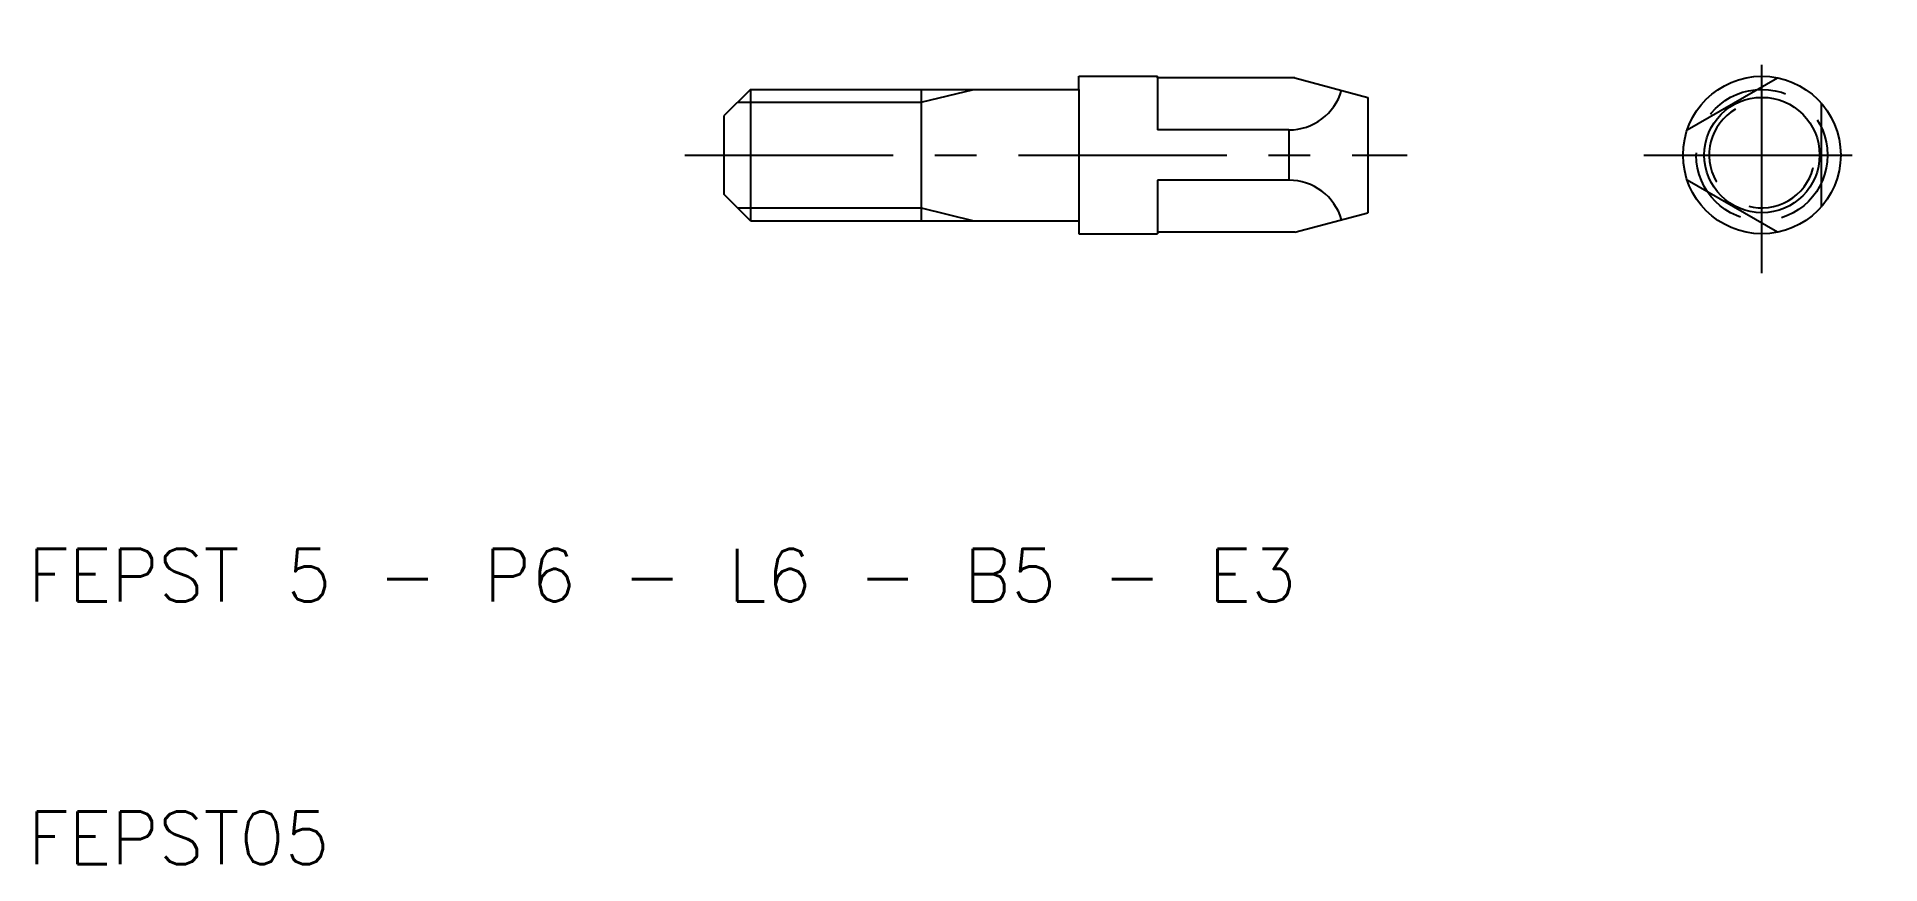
# Model space of a CAD drawing. Extents: x 10.3 to 80.5, y 10 to 41.5.
import ezdxf

# ---------------------------------------------------------------- set-up
doc = ezdxf.new("R2010")
doc.units = 0
doc.header["$LTSCALE"] = 0.25
doc.linetypes.add('CENTER', pattern=[50.8, 31.75, -6.35, 6.35, -6.35])
doc.linetypes.add('DASHED', pattern=[19.05, 12.7, -6.35])
doc.layers.get('0').update_dxf_attribs({"linetype": 'CONTINUOUS'})
doc.layers.add('CENTER', color=1, linetype='CENTER')
doc.styles.get("Standard").update_dxf_attribs({"font": 'txt.shx'})

msp = doc.modelspace()

# ---------------------------------------------------------------- linework, layer by layer
for p, q in [((50, 39.5), (50, 40)), ((50, 40), (53, 40)), ((53, 39.940714), (53, 40)), ((37.5, 39.5), (36.5, 38.5)), ((37.5, 39.5), (37.5, 34.5)), ((37.5, 39.5), (50, 39.5)), ((44, 39.5), (44, 34.5)), ((50, 39.5), (50, 34.5)), ((53, 39.940714), (53, 37.9564)), ((58.221259, 39.940714), (53, 39.940714)), ((58.221259, 39.940714), (61, 39.196152)), ((73.156534, 37.9564), (76.593466, 39.940714)), ((61, 39.196152), (61, 34.803848)), ((78.25, 38.984313), (78.25, 35.015687)), ((36.5, 35.5), (36.5, 38.5)), ((58, 37.9564), (53, 37.9564)), ((58, 37.9564), (58, 36.0436)), ((53, 36.0436), (53, 34.059286)), ((58, 36.0436), (53, 36.0436)), ((76.593466, 34.059286), (73.156534, 36.0436)), ((37.5, 34.5), (36.5, 35.5)), ((37.5, 34.5), (50, 34.5)), ((50, 34.5), (50, 34)), ((58.221259, 34.059286), (61, 34.803848)), ((50, 34), (53, 34)), ((53, 34.059286), (53, 34)), ((58.221259, 34.059286), (53, 34.059286))]:
    msp.add_line(p, q)
at = {"color": 3}
for p, q in [((44, 39.0095), (46, 39.5)), ((37.0095, 39.0095), (44, 39.0095)), ((37.0095, 34.9905), (44, 34.9905)), ((44, 34.9905), (46, 34.5))]:
    msp.add_line(p, q, dxfattribs=at)
for radius in [3, 2.196152]:
    msp.add_circle((76, 37), radius)
at = {"color": 3, "linetype": 'DASHED'}
msp.add_circle((76, 37), 2.5, dxfattribs=at)
for centre, start, end in [((58, 40.036774), 270, 344.021671), ((58, 33.963226), 15.978329, 90)]:
    msp.add_arc(centre, 2.080373, start, end)
msp.add_arc((76, 37), 2.0095, 120, 30, dxfattribs=at)
at = {"layer": 'CENTER'}
for p, q in [((76, 32.5), (76, 41.5)), ((35, 37), (62.5, 37)), ((71.5, 37), (80.5, 37))]:
    msp.add_line(p, q, dxfattribs=at)

# ---------------------------------------------------------------- texts
for s, p in [('FEPST 5 - P6 - L6 - B5 - E3', (10, 20)), ('FEPST05', (10, 10))]:
    msp.add_text(s, height=2).set_placement(p)

doc.saveas('drawing.dxf')
